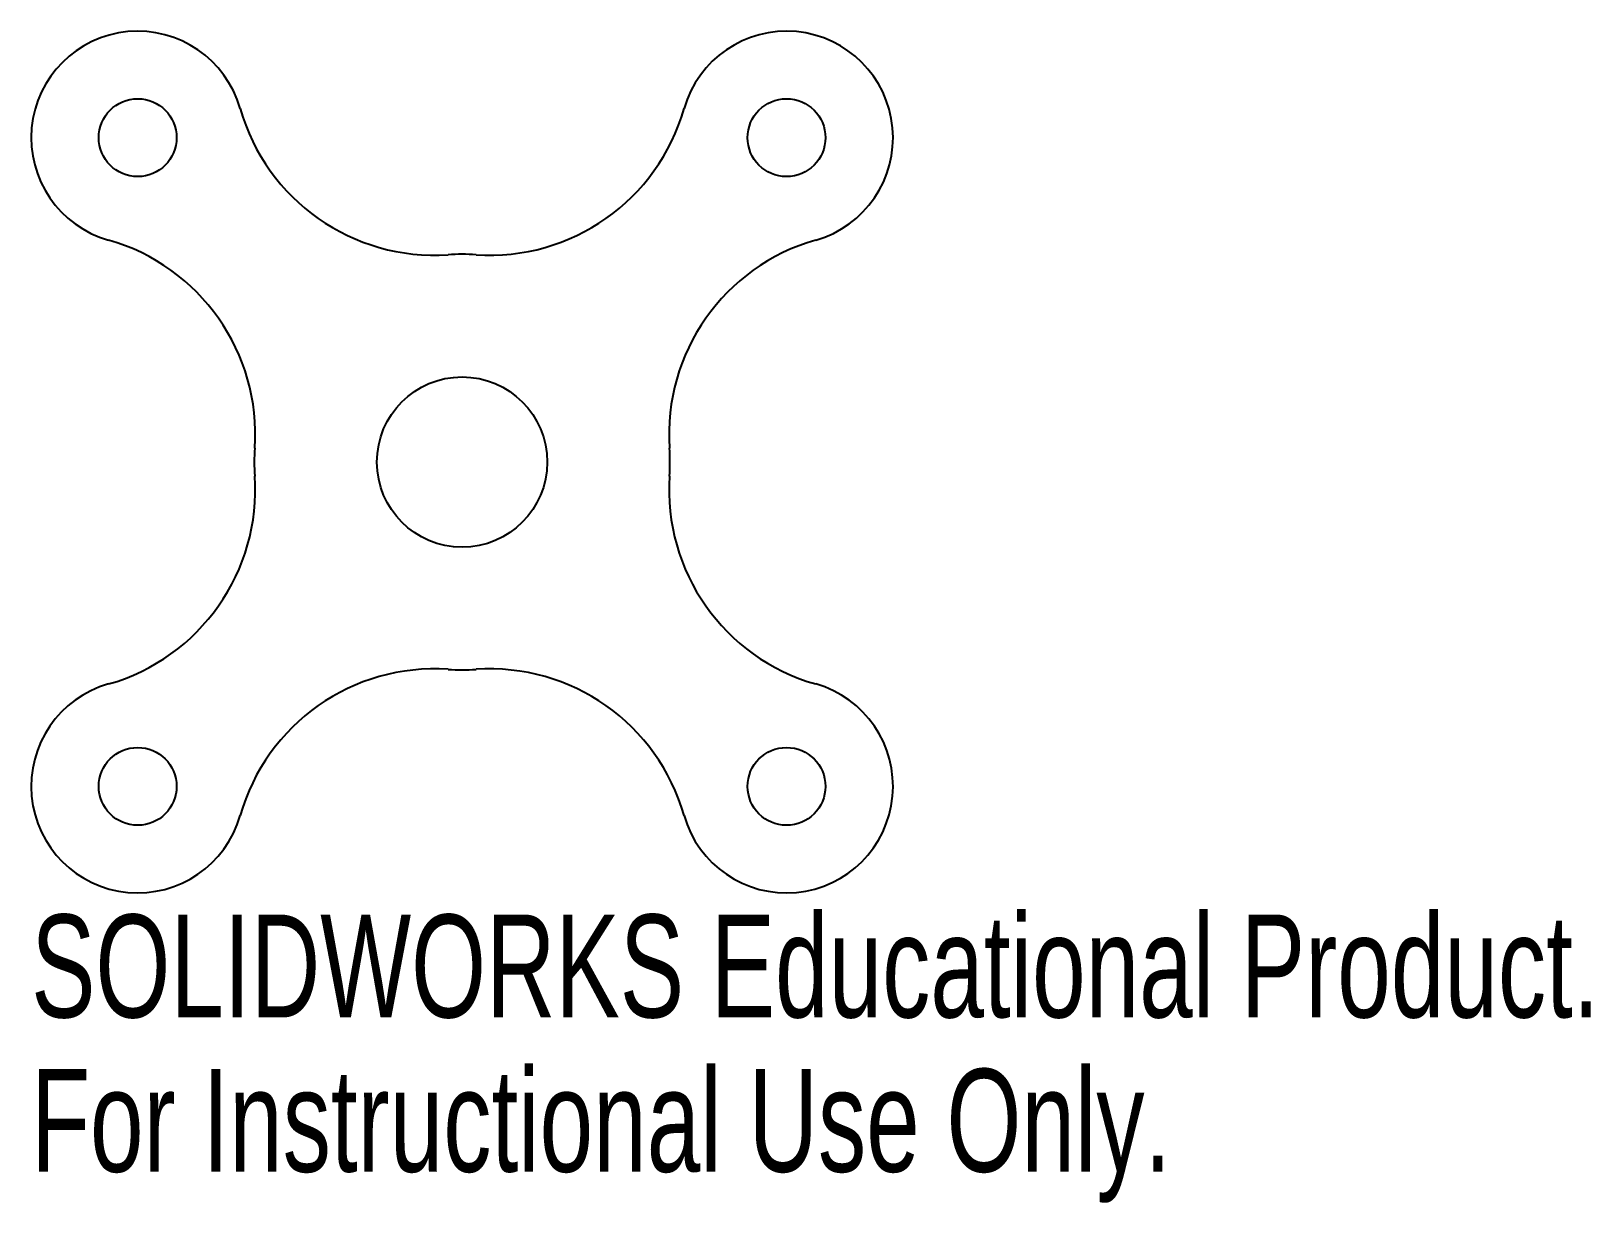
# Model space of a CAD drawing. Header units: inches. Extents: x -0.8 to 2.09, y -1.37 to 0.8.
import ezdxf

# ---------------------------------------------------------------- set-up
doc = ezdxf.new("R2010")
doc.units = ezdxf.units.IN
doc.header["$MEASUREMENT"] = 0
doc.styles.add('SLDTEXTSTYLE0', font='TXT', dxfattribs={"width": 0.7})

msp = doc.modelspace()

# ---------------------------------------------------------------- linework, layer by layer
at = {"color": 7, "linetype": 'Continuous', "lineweight": 25}
for centre, radius in [((-0.6, 0.6), 0.072), ((0.6, 0.6), 0.072), ((0, 0), 0.1575), ((-0.6, -0.6), 0.072), ((0.6, -0.6), 0.072)]:
    msp.add_circle(centre, radius, dxfattribs=at)
for centre, radius, start, end in [((-0.6, 0.6), 0.197, 15.9128, 254.0872), ((0.6, 0.6), 0.197, 285.9128, 164.0872), ((-0.051, 0.7565), 0.3739, 195.9128, 273.8558), ((0.051, 0.7565), 0.3739, 266.1442, 344.0872), ((-0.7565, 0.051), 0.3739, 356.1442, 74.0872), ((0.7565, 0.051), 0.3739, 105.9128, 183.8558), ((0, 0), 0.3844, 86.1442, 93.8558), ((0, 0), 0.3844, 176.1442, 183.8558), ((0, 0), 0.3844, 356.1442, 3.8558), ((-0.7565, -0.051), 0.3739, 285.9128, 3.8558), ((0.7565, -0.051), 0.3739, 176.1442, 254.0872), ((-0.051, -0.7565), 0.3739, 86.1442, 164.0872), ((0, 0), 0.3844, 266.1442, 273.8558), ((0.051, -0.7565), 0.3739, 15.9128, 93.8558), ((-0.6, -0.6), 0.197, 105.9128, 344.0872), ((0.6, -0.6), 0.197, 195.9128, 74.0872)]:
    msp.add_arc(centre, radius, start, end, dxfattribs=at)

# ---------------------------------------------------------------- texts
at = {"color": 7, "linetype": 'Continuous', "char_height": 0.1903, "attachment_point": 1, "style": 'SLDTEXTSTYLE0'}
for s, insert in [('SOLIDWORKS Educational Product.', (-0.797, -0.8371)), ('For Instructional Use Only.', (-0.797, -1.1226))]:
    msp.add_mtext(s, dxfattribs=dict(at, insert=insert))

doc.saveas('drawing.dxf')
